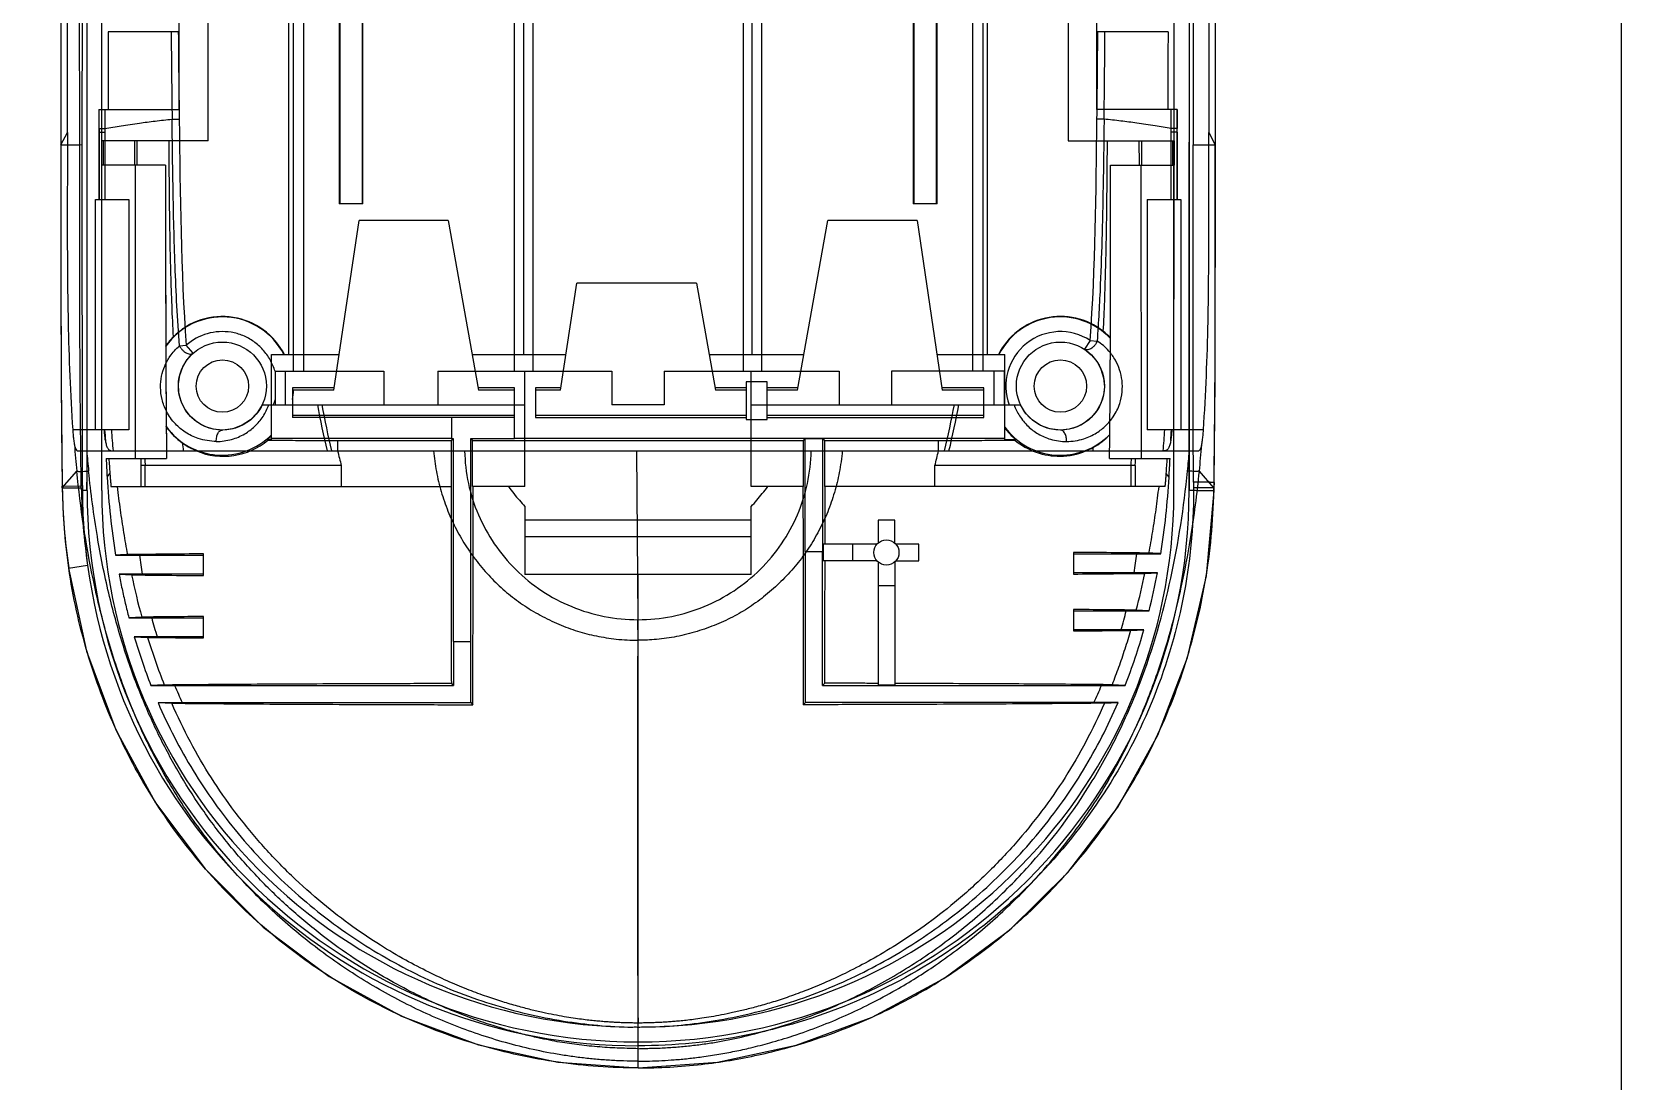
# Model space of a CAD drawing. Header units: inches. Extents: x 67 to 1213, y 469 to 1118.
# Drawn here: x 218 to 293.9, y 834.9 to 885 of the extents above; entities that cross this region are included whole.
import ezdxf

# ---------------------------------------------------------------- set-up
doc = ezdxf.new("R2010")
doc.units = ezdxf.units.IN
doc.header["$MEASUREMENT"] = 0

msp = doc.modelspace()

# ---------------------------------------------------------------- linework, layer by layer
at = {"color": 7, "linetype": 'Continuous'}
for p, q in [((220.43981, 879.61876), (220.44506, 921.24222)), ((220.66162, 921.48282), (220.66162, 863.0976)), ((221.36162, 921.48023), (221.36162, 863.10023)), ((273.27247, 921.48287), (273.27247, 863.0976)), ((230.49838, 915.39023), (230.49838, 868.79023)), ((230.99549, 915.39023), (230.99549, 868.79023)), ((241.07588, 868.79023), (241.07588, 915.39023)), ((241.9582, 868.79023), (241.9582, 915.39023)), ((251.97588, 915.39023), (251.97588, 868.79023)), ((252.8582, 915.39023), (252.8582, 868.79023)), ((262.93859, 868.79023), (262.93859, 915.39023)), ((263.43571, 868.79023), (263.43571, 915.39023)), ((241.51704, 869.59023), (241.51704, 914.59023)), ((252.41704, 869.59023), (252.41704, 914.59023)), ((274.51939, 910.90153), (274.51945, 873.74189)), ((219.72866, 880.18305), (219.72866, 904.39741)), ((272.55494, 879.79023), (272.55494, 904.67081)), ((273.4636, 904.96177), (273.46281, 879.61877)), ((274.20543, 904.39741), (274.20543, 880.18305)), ((233.83453, 876.79023), (233.83453, 892.95771)), ((260.09956, 892.95771), (260.09956, 876.79023)), ((220.31495, 879.60617), (220.31057, 892.29023)), ((233.80945, 876.79023), (233.80945, 892.93263)), ((260.12464, 892.93263), (260.12464, 876.79023)), ((221.37831, 878.63139), (221.37914, 891.84468)), ((225.06704, 881.29023), (225.06704, 891.99023)), ((226.44204, 879.79023), (226.44204, 891.83945)), ((230.30015, 869.59023), (230.30015, 891.79023)), ((232.69381, 891.817), (232.69381, 876.79023)), ((232.72464, 891.99023), (232.72464, 876.79023)), ((261.20945, 876.79023), (261.20945, 891.99023)), ((261.24027, 876.79023), (261.24027, 891.817)), ((263.63393, 891.79023), (263.63393, 869.59023)), ((267.49205, 891.83945), (267.49205, 879.79023)), ((268.86704, 881.29023), (268.86704, 891.99023)), ((225.06704, 884.99023), (221.67189, 884.99023)), ((272.26219, 884.99023), (268.86704, 884.99023)), ((221.23072, 881.29023), (225.06704, 881.29023)), ((221.23072, 881.29023), (221.23072, 880.1907)), ((221.24201, 880.37656), (221.24217, 881.29023)), ((224.72464, 880.82525), (225.06348, 880.82952)), ((272.70337, 881.29023), (268.86704, 881.29023)), ((269.20945, 880.82525), (268.87065, 880.82952)), ((272.69191, 881.29023), (272.69207, 880.37656)), ((272.70337, 880.1907), (272.70337, 881.29023)), ((219.41683, 879.60327), (219.72866, 880.18305)), ((221.23072, 880.1907), (221.24198, 880.21165)), ((221.24201, 880.37639), (221.24199, 880.21182)), ((221.51629, 880.37346), (221.51647, 880.20889)), ((272.41761, 880.20889), (272.41779, 880.37346)), ((272.6921, 880.21182), (272.69207, 880.37639)), ((272.70337, 880.1907), (272.6921, 880.21165)), ((274.20543, 880.18305), (274.51778, 879.60231)), ((220.31495, 879.60617), (220.4398, 879.61875)), ((220.44479, 863.33817), (220.4398, 879.61876)), ((226.44204, 879.79023), (221.37909, 879.79023)), ((221.44186, 879.79023), (221.44113, 878.63139)), ((222.94292, 878.63139), (222.94393, 879.79023)), ((223.04168, 879.79023), (223.04052, 878.63139)), ((267.49205, 879.79023), (272.55496, 879.79023)), ((270.89357, 878.63139), (270.89241, 879.79023)), ((270.99015, 879.79023), (270.99117, 878.63139)), ((272.49296, 878.63139), (272.49223, 879.79023)), ((272.55504, 879.79023), (272.55575, 878.6314)), ((273.27409, 879.73468), (273.27408, 879.61892)), ((273.46017, 874.8868), (273.46307, 879.6016)), ((273.46295, 879.61877), (273.46307, 879.6016)), ((273.46322, 879.60159), (274.51915, 879.6023)), ((274.51777, 879.73523), (274.51779, 879.61947)), ((224.41622, 878.63139), (221.3785, 878.63139)), ((222.96162, 878.63139), (222.96162, 864.63139)), ((269.51787, 878.63139), (272.5444, 878.6314)), ((270.972, 878.63139), (270.97243, 864.63139)), ((272.55575, 878.6314), (272.49296, 878.63139)), ((272.54052, 862.30438), (272.54001, 878.63142)), ((221.06704, 876.99023), (222.66704, 876.99023)), ((221.06704, 865.99023), (221.06704, 876.99023)), ((222.66704, 876.99023), (222.66704, 865.99023)), ((233.83453, 876.79023), (232.69381, 876.79023)), ((261.24027, 876.79023), (260.09956, 876.79023)), ((271.26704, 876.99023), (271.26704, 865.99023)), ((271.26704, 876.99023), (272.86704, 876.99023)), ((272.86704, 876.99023), (272.86704, 865.99023)), ((232.44561, 867.88813), (233.65335, 875.99023)), ((237.90812, 875.99023), (233.65335, 875.99023)), ((237.90812, 875.99023), (239.35336, 867.88813)), ((254.58072, 867.88813), (256.02597, 875.99023)), ((260.28074, 875.99023), (256.02597, 875.99023)), ((260.28074, 875.99023), (261.48848, 867.88813)), ((243.26673, 867.88813), (244.0404, 872.99023)), ((249.75731, 872.99023), (244.0404, 872.99023)), ((249.75731, 872.99023), (250.66742, 867.88813)), ((268.55078, 870.25956), (268.27641, 869.84157)), ((268.55081, 870.25956), (268.87818, 870.23696)), ((224.42327, 869.98313), (224.42318, 870.00644)), ((225.07235, 870.00816), (225.39929, 870.0316)), ((225.73102, 869.65745), (225.39935, 870.0316)), ((229.46704, 865.53735), (229.46704, 869.59023)), ((229.46704, 869.59023), (232.69933, 869.59023)), ((239.04974, 869.59023), (243.52483, 869.59023)), ((250.3638, 869.59023), (254.88434, 869.59023)), ((261.23475, 869.59023), (264.46704, 869.59023)), ((264.46704, 865.53735), (264.46704, 869.59023)), ((229.63824, 868.79023), (234.82604, 868.79023)), ((229.64068, 868.79023), (229.64068, 867.19023)), ((230.14068, 867.19023), (230.14068, 868.79023)), ((234.82604, 868.79023), (234.82604, 867.19023)), ((237.40804, 868.79023), (237.40804, 867.19023)), ((237.40804, 868.79023), (245.71704, 868.79023)), ((241.56704, 863.29023), (241.56704, 868.79023)), ((245.71704, 868.79023), (245.71704, 867.19023)), ((248.21704, 868.79023), (248.21704, 867.19023)), ((248.21704, 868.79023), (256.56704, 868.79023)), ((252.36704, 863.29023), (252.36704, 868.79023)), ((256.56704, 868.79023), (256.56704, 867.19023)), ((259.06704, 868.79023), (259.06704, 867.19023)), ((264.44068, 868.79023), (259.06704, 868.79023)), ((263.94068, 868.79023), (263.94068, 867.19023)), ((264.44068, 868.79023), (264.44068, 867.19023)), ((230.46704, 867.99495), (230.46704, 866.5855)), ((232.46153, 867.99495), (230.46704, 867.99495)), ((241.06704, 867.99495), (239.33431, 867.99495)), ((241.06704, 865.57924), (241.06704, 867.99495)), ((242.06704, 867.99495), (242.06704, 866.5855)), ((243.28292, 867.99495), (242.06704, 867.99495)), ((252.12407, 867.99495), (250.64836, 867.99495)), ((252.12407, 868.29023), (252.12407, 866.49023)), ((253.12407, 868.29023), (252.12407, 868.29023)), ((253.12407, 866.49023), (253.12407, 868.29023)), ((254.59978, 867.99495), (253.12407, 867.99495)), ((263.46704, 867.99495), (261.47255, 867.99495)), ((263.46704, 866.5855), (263.46704, 867.99495)), ((229.02342, 867.19023), (241.56704, 867.19023)), ((232.44561, 867.88813), (230.52178, 867.88813)), ((241.06704, 867.88813), (239.35336, 867.88813)), ((243.26673, 867.88813), (242.06704, 867.88813)), ((248.21704, 867.19023), (245.71704, 867.19023)), ((252.12407, 867.88813), (250.66742, 867.88813)), ((252.36704, 867.19023), (265.22468, 867.19023)), ((254.58072, 867.88813), (253.12407, 867.88813)), ((263.46704, 867.88813), (261.48848, 867.88813)), ((230.46704, 866.69232), (241.06704, 866.69232)), ((238.06704, 866.5855), (230.46704, 866.5855)), ((238.06704, 866.60121), (238.06704, 865.57924)), ((238.06704, 866.60121), (241.06704, 866.60121)), ((242.06704, 866.69232), (252.12407, 866.69232)), ((242.06704, 866.5855), (252.12407, 866.5855)), ((252.12407, 866.49023), (253.12407, 866.49023)), ((253.12407, 866.69232), (263.46704, 866.69232)), ((253.12407, 866.5855), (263.46704, 866.5855)), ((222.66704, 865.99023), (219.98033, 865.99023)), ((224.44668, 866.14253), (224.44655, 866.15612)), ((269.48398, 865.7786), (269.48388, 865.76832)), ((273.95376, 865.99023), (271.26704, 865.99023)), ((220.23802, 864.99023), (273.69606, 864.99023)), ((229.30053, 865.50411), (229.25395, 865.53735)), ((229.46704, 865.53735), (229.25395, 865.53735)), ((229.46704, 865.59495), (238.06704, 865.59495)), ((232.62511, 865.48604), (232.62511, 864.99023)), ((232.62511, 865.48604), (238.06704, 865.48604)), ((238.06704, 865.48604), (238.14471, 865.57924)), ((238.06704, 865.57924), (238.14471, 865.57924)), ((238.06704, 863.29023), (238.06704, 865.48604)), ((238.14471, 865.57924), (238.14471, 855.89023)), ((238.98937, 855.89023), (238.98937, 865.57924)), ((238.98937, 865.57924), (239.06704, 865.48604)), ((238.98937, 865.57924), (241.06704, 865.57924)), ((239.06704, 863.29023), (239.06704, 865.48604)), ((239.06704, 865.48604), (241.56704, 865.48604)), ((241.06704, 865.59495), (264.46704, 865.59495)), ((252.36704, 865.48071), (241.56704, 865.48071)), ((246.88929, 864.99023), (246.96263, 856.93589)), ((252.36704, 865.48604), (254.86704, 865.48604)), ((254.86704, 865.48604), (254.94471, 865.57924)), ((254.86704, 863.29023), (254.86704, 865.48604)), ((254.94471, 860.19023), (254.94471, 865.57924)), ((254.94471, 865.57924), (255.78937, 865.57924)), ((255.78937, 860.19023), (255.78937, 865.57924)), ((255.78937, 865.57924), (255.86704, 865.48604)), ((255.86704, 865.48604), (255.86704, 863.29023)), ((255.86704, 865.48604), (261.30898, 865.48604)), ((261.30898, 864.99023), (261.30898, 865.48604)), ((264.46704, 865.53735), (264.99414, 865.53735)), ((264.99414, 865.53735), (264.95043, 865.50616)), ((221.57666, 864.63139), (224.46264, 864.63139)), ((223.44614, 864.28958), (223.24416, 864.29047)), ((223.24416, 863.29023), (223.24416, 864.29022)), ((223.44614, 863.29023), (223.44614, 864.2901)), ((232.8005, 864.2901), (223.44614, 864.2901)), ((232.8005, 864.2901), (232.8005, 863.29023)), ((261.13358, 863.29023), (261.13358, 864.29003)), ((270.68993, 864.28959), (261.13358, 864.29003)), ((269.47144, 864.63139), (272.35743, 864.63139)), ((270.48795, 864.29003), (270.48795, 863.29023)), ((270.68993, 864.29022), (270.68993, 863.29023)), ((219.48161, 863.22234), (220.17611, 864.02313)), ((220.66139, 863.33868), (220.66126, 863.50258)), ((221.62363, 863.73556), (221.75585, 863.91984)), ((272.3104, 863.73556), (272.17776, 863.91988)), ((273.2727, 863.33869), (273.27283, 863.50258)), ((273.4753, 863.50212), (273.47578, 863.3382)), ((274.45259, 863.2222), (273.75798, 864.02313)), ((274.45662, 863.49063), (274.45259, 863.22213)), ((274.45671, 863.08051), (274.46264, 863.4904)), ((219.47402, 863.31391), (220.39123, 863.32587)), ((219.47527, 863.2222), (219.47402, 863.31392)), ((219.47527, 863.22219), (220.39265, 863.23415)), ((219.48169, 863.22236), (219.4803, 863.31407)), ((220.39123, 863.32585), (220.44486, 863.33818)), ((220.39269, 863.23415), (220.39123, 863.32587)), ((220.66162, 863.0976), (220.66138, 863.33868)), ((221.80685, 863.29022), (238.06704, 863.29023)), ((241.56704, 863.29023), (239.06704, 863.29023)), ((254.86704, 863.29023), (252.36704, 863.29023)), ((272.12731, 863.29022), (255.86704, 863.29023)), ((255.89189, 860.54441), (255.89493, 863.29023)), ((273.27271, 863.33869), (273.27247, 863.09759)), ((273.47578, 863.3382), (273.47598, 863.23387)), ((273.47598, 863.23387), (273.47639, 863.09692)), ((241.56704, 862.33746), (241.56704, 859.09023)), ((252.36704, 859.09023), (252.36704, 862.33745)), ((252.36704, 861.69023), (241.56704, 861.69023)), ((258.42059, 861.69361), (258.42059, 860.59163)), ((259.22059, 861.69361), (258.42059, 861.69361)), ((259.22059, 860.59163), (259.22059, 861.69361)), ((252.36704, 860.89023), (241.56704, 860.89023)), ((255.80421, 860.54441), (255.80421, 859.74441)), ((258.37338, 860.54441), (255.80421, 860.54441)), ((257.22059, 859.74441), (257.22059, 860.54441)), ((260.36979, 860.54441), (259.26781, 860.54441)), ((260.36979, 859.74441), (260.36979, 860.54441)), ((222.03024, 860.01327), (223.16624, 860.01327)), ((226.21745, 859.99756), (223.16831, 859.99756)), ((226.21745, 859.0424), (226.21745, 860.07689)), ((254.94471, 860.19023), (255.78937, 860.19023)), ((254.9578, 852.98099), (254.9578, 860.19023)), ((255.77628, 853.79947), (255.77628, 860.19023)), ((258.37338, 859.74441), (255.80421, 859.74441)), ((258.42059, 859.6972), (258.42059, 853.82739)), ((259.22059, 859.6972), (259.22059, 853.82739)), ((259.26781, 859.74441), (260.36979, 859.74441)), ((267.74573, 860.14956), (267.74573, 859.1152)), ((270.77534, 860.0703), (267.74573, 860.0703)), ((270.77735, 860.08602), (271.91544, 860.08602)), ((219.7779, 859.40215), (220.69266, 859.53403)), ((223.3034, 859.10403), (222.19245, 859.10403)), ((222.19246, 859.10403), (222.78979, 859.07504)), ((223.30074, 859.11974), (226.21745, 859.11974)), ((252.36704, 859.09023), (241.56704, 859.09023)), ((267.74573, 859.19248), (270.64567, 859.19248)), ((271.75553, 859.17677), (270.64306, 859.17677)), ((271.15977, 859.14777), (271.75557, 859.17677)), ((259.22059, 858.54441), (258.42059, 858.54441)), ((267.74573, 857.42156), (267.74573, 856.39935)), ((270.26416, 857.34805), (267.74573, 857.34805)), ((270.2681, 857.36376), (271.3558, 857.36376)), ((271.35582, 857.36376), (270.74466, 857.39265)), ((222.66424, 857.02975), (223.75122, 857.02975)), ((223.27889, 857.05862), (222.6643, 857.02974)), ((226.21745, 857.01403), (223.75537, 857.01403)), ((226.21745, 856.06604), (226.21745, 857.08694)), ((246.96707, 855.95568), (246.96263, 856.93589)), ((222.91897, 856.1205), (223.55847, 856.09166)), ((224.0088, 856.1205), (222.91897, 856.1205)), ((224.00401, 856.13621), (226.21745, 856.13621)), ((238.14471, 855.89023), (238.98937, 855.89023)), ((238.1578, 855.89023), (238.1578, 853.79947)), ((238.97628, 852.98099), (238.97628, 855.89023)), ((246.96705, 836.4624), (246.96709, 855.95567)), ((267.74573, 856.47023), (270.02906, 856.47023)), ((271.1123, 856.45452), (270.02456, 856.45452)), ((270.4757, 856.42567), (271.1123, 856.45452)), ((224.34622, 853.83088), (223.71599, 853.80209)), ((223.71599, 853.80209), (238.1578, 853.79947)), ((238.1578, 853.79947), (238.05338, 853.90389)), ((255.77628, 853.79947), (255.8807, 853.90389)), ((255.77628, 853.79947), (270.21816, 853.80209)), ((258.42059, 853.82739), (259.22059, 853.82739)), ((270.21815, 853.80209), (269.58785, 853.83088)), ((224.05538, 852.97837), (238.97628, 852.98099)), ((224.05539, 852.97837), (224.71142, 852.94958)), ((238.97628, 852.98099), (239.0805, 852.87677)), ((254.9578, 852.98099), (254.85359, 852.87677)), ((269.8787, 852.97837), (254.9578, 852.98099)), ((269.22266, 852.94958), (269.8787, 852.97837)), ((246.96735, 837.50233), (246.9662, 837.68601)), ((246.96704, 835.54096), (246.96704, 836.78777))]:
    msp.add_line(p, q, dxfattribs=at)
msp.add_lwpolyline([(155.9932, 1015.51046), (293.89316, 1015.51046), (293.89316, 808.91913), (155.9932, 808.91913)], close=True)
for points in [[(219.41517, 910.90214), (219.41517, 873.6786), (219.42939, 868.24874), (219.47402, 863.31391)], [(274.46264, 863.4904), (274.50579, 868.37122), (274.51945, 873.74189)], [(227.12405, 865.98599), (226.68764, 866.03184), (226.2826, 866.16191), (225.91777, 866.36698), (225.60189, 866.63922), (225.34464, 866.97079), (225.15744, 867.34947), (225.04957, 867.75957), (225.02654, 868.18827), (225.09062, 868.61055), (225.23439, 869.00208), (225.44881, 869.35232), (225.73108, 869.6575)], [(268.27634, 869.84161), (268.59459, 869.58516), (268.85917, 869.26893), (269.06062, 868.89821), (269.1858, 868.48497), (269.22384, 868.05708), (269.17727, 867.64524), (269.05269, 867.25514), (268.85454, 866.89629), (268.5938, 866.58604), (268.2814, 866.33368), (267.92668, 866.14539), (267.53793, 866.02719), (267.12402, 865.98599)], [(229.02342, 867.19023), (228.78564, 866.80181), (228.46591, 866.47062), (228.07462, 866.21344), (227.62342, 866.04623), (227.12405, 865.98599)], [(267.12404, 865.98599), (266.62705, 866.04564), (266.17672, 866.2118), (265.78499, 866.4683), (265.46393, 866.79992), (265.22468, 867.19023)], [(219.47527, 863.2222), (219.52076, 861.94317), (219.62171, 860.66904), (219.77783, 859.40214)], [(246.96704, 835.54094), (250.76457, 835.81197), (254.51852, 836.62444), (258.14585, 837.96658), (261.56647, 839.81432), (264.70361, 842.13249), (267.48743, 844.87365), (269.86067, 847.98685), (271.77656, 851.42262), (273.19865, 855.12404), (274.09968, 859.02999), (274.45671, 863.08052)], [(219.77783, 859.40214), (220.64212, 855.43574), (222.03705, 851.68366), (223.9338, 848.20207), (226.2958, 845.04626), (229.07741, 842.26424), (232.22808, 839.90348), (235.67717, 838.01712), (239.34215, 836.64597), (243.1351, 835.81692), (246.96704, 835.54094)]]:
    msp.add_lwpolyline(points, dxfattribs=at)
for centre in [(227.12405, 868.08599), (267.12405, 868.08599)]:
    msp.add_circle(centre, 2.1, dxfattribs=at)
at = {"color": 1, "linetype": 'Continuous'}
for centre, radius in [((227.12405, 868.08599), 1.25), ((267.12405, 868.08599), 1.25), ((258.82059, 860.14441), 0.6)]:
    msp.add_circle(centre, radius, dxfattribs=at)
at = {"color": 7, "linetype": 'Continuous'}
for centre, radius, start, end in [((1502.22599, 885.31133), 1280.55321, 180.01436711, 180.17991647), ((932.41251, 890.07434), 707.7483, 180.41158784, 180.74878155), ((921.75656, 890.06891), 696.75319, 180.41763739, 180.75979973), ((-470.33813, 890.09729), 739.26683, 359.28169658, 359.60418181), ((-470.37415, 890.09766), 739.64255, 359.28170067, 359.60435413), ((1855.85828, 881.53168), 1583.16669, 180.04776672, 180.16435833), ((2445.38821, 875.96411), 2220.97321, 179.93119048, 180.1536938), ((-2044.6221, 875.98331), 2314.14112, 359.86137419, 0.06556391), ((227.12405, 868.08599), 3.30051, 27.1138745, 144.9142107), ((227.12405, 868.08599), 3.32145, 26.9290173, 135.0139), ((267.12405, 868.08599), 3.32145, 51.9028419, 153.0709827), ((267.12405, 868.08599), 3.30051, 43.652134, 152.8861255), ((227.17685, 868.10018), 3.3491, 135.8258463, 145.3065092), ((227.12405, 868.08599), 2.6, 80.6661637, 131.5554452), ((267.12405, 868.08599), 2.6, 56.7191831, 200.1526806), ((267.0732, 868.1054), 3.33795, 43.0567873, 51.0102698), ((-408.3972, 872.22937), 677.91187, 359.45478498, 359.84236374), ((260.64917, 870.40007), 8.86301, 359.7684375, 359.8979991), ((903.9842, 872.20432), 679.56456, 180.18727477, 180.50994515), ((215.79026, 844.15032), 27.93746, 58.1765461, 58.308574), ((227.12405, 868.08599), 2.6, 339.8473194, 345.4499088), ((227.12405, 868.08599), 3.40349, 349.1812194, 356.6673603), ((273.34361, 874.87024), 42.38436, 190.4390866, 193.4806771), ((273.20994, 874.84202), 42.04234, 190.4863887, 193.5521429), ((220.72755, 874.84141), 42.03889, 346.4475812, 349.5135859), ((220.59586, 874.86922), 42.37888, 346.5189699, 349.5609456), ((313.88818, 872.61203), 92.61977, 184.0998291, 184.4142823), ((300.72443, 871.77565), 79.11114, 184.1938019, 184.9203484), ((227.12405, 868.08599), 3.30051, 215.7830092, 315.2259738), ((717.10777, 870.59246), 492.68119, 180.517507, 180.6932528), ((227.17467, 868.07997), 3.34599, 215.3826426, 234.0772396), ((227.12405, 868.08599), 3.32145, 309.8856965, 314.8629447), ((267.12405, 868.08599), 3.30051, 216.3869367, 315.6450147), ((267.12405, 868.08599), 3.32145, 216.8744507, 230.1143035), ((267.07352, 868.07611), 3.33702, 299.0909379, 316.245332), ((-219.84325, 870.54365), 489.35043, 359.3077434, 359.4408689), ((193.00363, 871.79184), 79.31782, 355.0807634, 355.8054161), ((202.46934, 870.9435), 70.1344, 355.5348164, 355.9500929), ((288.85258, 870.85215), 69.01516, 184.6311736, 185.6786786), ((296.63967, 871.69962), 76.28596, 185.0457148, 185.7742029), ((282.50857, 872.48514), 57.73701, 187.0783984, 187.4586868), ((227.12405, 868.08599), 3.32145, 234.8453743, 248.7566754), ((227.16974, 868.07262), 3.33709, 247.4695969, 309.6647121), ((268.91809, 873.70908), 37.32558, 193.5084809, 194.616574), ((224.96069, 873.72265), 37.38252, 345.3846664, 346.4911088), ((267.07668, 868.07584), 3.33595, 230.3638645, 270.8140771), ((267.07647, 868.07116), 3.33126, 270.818964, 292.3536516), ((267.12405, 868.08599), 3.32145, 291.243327, 298.2464751), ((197.29423, 871.69964), 76.28614, 354.2258218, 354.9542847), ((204.13706, 870.93734), 69.96342, 354.3284238, 355.3617364), ((343.69265, 870.59522), 122.26154, 182.7959549, 183.2163484), ((323.53821, 871.24272), 102.0451, 183.714698, 184.1151317), ((281.83598, 869.82829), 58.65188, 185.0834053, 185.4181229), ((204.14501, 870.56433), 66.63901, 354.5975168, 354.8921303), ((159.7658, 871.97246), 112.70016, 355.9026446, 356.2652208), ((155.59729, 870.32141), 116.8987, 356.7703575, 357.2100369), ((257.09238, 865.72603), 35.52449, 183.2120077, 189.2540197), ((237.09578, 865.69954), 35.26927, 350.8417626, 356.8078377), ((248.97845, 863.68862), 29.50045, 180.9056084, 188.3507048), ((248.95405, 863.68898), 28.56502, 180.9123349, 188.3636317), ((246.89265, 863.13543), 26.44689, 180.0834664, 187.8267135), ((248.62174, 863.34592), 28.17578, 180.015227, 180.5056165), ((246.9876, 863.10822), 26.32263, 180.0231172, 269.9552653), ((246.98702, 863.11008), 25.62206, 180.0220221, 269.9560128), ((246.94649, 863.10822), 26.32263, 270.0447343, 359.9768857), ((248.99305, 863.61954), 25.46265, 358.7877666, 359.1057276), ((246.93767, 863.10035), 25.61221, 270.0664002, 358.2487525), ((230.15231, 256.43446), 603.65514, 90.37347904, 90.71728784), ((247.14101, 863.16487), 24.18103, 187.4888685, 189.6673039), ((263.07549, 181.09889), 679.06674, 89.30162325, 89.60594873), ((246.79822, 863.163), 24.17575, 350.5094273, 352.6878315), ((246.94271, 863.08874), 26.48919, 187.7119288, 270.0526243), ((256.49911, 866.18194), 34.45114, 191.9052691, 195.3566271), ((231.00361, 1543.13407), 684.10843, 269.31205543, 269.59914422), ((263.65134, 1468.40706), 609.30552, 270.38501726, 270.7060697), ((233.47843, 867.13316), 38.51819, 345.3519503, 348.0349662), ((240.65179, 865.08383), 31.65968, 345.8864007, 349.2467527), ((262.83241, 191.17135), 666.26834, 89.31957026, 89.57747509), ((246.79822, 863.163), 24.17575, 343.8896382, 346.120593), ((230.59445, 249.60516), 607.49749, 90.41281721, 90.68997948), ((247.14101, 863.16487), 24.18103, 194.6975715, 196.9362376), ((250.26864, 864.22643), 28.52561, 196.5088266, 201.434535), ((252.6801, 864.96982), 30.4449, 196.9545755, 201.4613278), ((231.31757, 1524.02359), 667.97703, 269.33444746, 269.56253299), ((263.20048, 1470.31122), 613.92865, 270.4241959, 270.67898622), ((243.32902, 864.34339), 28.88157, 338.5934165, 344.148464), ((247.14101, 863.16487), 24.18103, 202.7868252, 204.9073293), ((246.79822, 863.163), 24.17575, 335.0849131, 337.2194587)]:
    msp.add_arc(centre, radius, start, end, dxfattribs=at)
for points, knots in [([(272.26219, 884.99023), (272.2616, 884.57643), (272.25717, 883.75153), (272.26015, 882.51819), (272.25619, 881.69866), (272.25523, 881.29023)], [0, 0, 0, 0, 0.33551059, 0.66883901, 1, 1, 1, 1]), ([(221.51466, 881.29023), (221.51473, 881.18796), (221.51495, 880.98382), (221.516, 880.67818), (221.51622, 880.4748), (221.51629, 880.37331)], [0, 0, 0, 0, 0.33459321, 0.66792678, 1, 1, 1, 1]), ([(221.51629, 880.37331), (221.77371, 880.42319), (222.32138, 880.51909), (223.12259, 880.63549), (223.93429, 880.73805), (224.45538, 880.79647), (224.72464, 880.82525)], [0, 0, 0, 0, 0.24266998, 0.51464122, 0.7493353, 1, 1, 1, 1]), ([(225.07235, 870.00816), (224.98069, 871.27741), (224.85204, 873.77577), (224.76797, 877.383), (224.73827, 879.71831), (224.72464, 880.82525)], [0, 0, 0, 0, 0.35269837, 0.69317931, 1, 1, 1, 1]), ([(269.20945, 880.82525), (269.19642, 879.85816), (269.17465, 878.0414), (269.12234, 875.41243), (269.03589, 872.84932), (268.94076, 871.13698), (268.87818, 870.23696)], [0, 0, 0, 0, 0.27386118, 0.51446085, 0.74453898, 1, 1, 1, 1]), ([(272.4176, 880.37335), (272.16021, 880.42322), (271.6126, 880.51911), (270.81146, 880.63549), (269.99979, 880.73805), (269.4787, 880.79647), (269.20945, 880.82525)], [0, 0, 0, 0, 0.24265831, 0.5146116, 0.74932, 1, 1, 1, 1]), ([(272.41779, 880.37331), (272.41786, 880.4748), (272.41808, 880.67818), (272.41914, 880.98382), (272.41936, 881.18796), (272.41943, 881.29023)], [0, 0, 0, 0, 0.33207465, 0.66540841, 1, 1, 1, 1]), ([(219.72866, 880.18305), (219.72866, 878.75804), (219.71485, 875.7455), (219.73897, 871.01293), (219.86465, 867.7063), (219.98033, 865.99023)], [0, 0, 0, 0, 0.30111044, 0.63656429, 1, 1, 1, 1]), ([(221.22954, 880.1907), (221.22954, 879.84149), (221.22812, 879.13667), (221.22844, 878.06985), (221.22904, 877.35223), (221.22853, 876.99023)], [0, 0, 0, 0, 0.32733643, 0.66066935, 1, 1, 1, 1]), ([(221.24198, 880.21182), (221.24192, 879.85619), (221.24099, 879.14263), (221.23839, 878.06877), (221.23674, 877.35053), (221.23615, 876.99023)], [0, 0, 0, 0, 0.33116542, 0.66448151, 1, 1, 1, 1]), ([(221.24199, 880.21182), (221.25605, 880.21097), (221.30093, 880.21079), (221.3924, 880.20947), (221.46982, 880.20915), (221.51647, 880.20889)], [0, 0, 0, 0, 0.15396981, 0.49020162, 1, 1, 1, 1]), ([(221.24201, 880.37639), (221.25606, 880.37554), (221.3009, 880.37536), (221.3923, 880.37404), (221.46967, 880.37372), (221.51629, 880.37346)], [0, 0, 0, 0, 0.15393389, 0.49004549, 1, 1, 1, 1]), ([(221.51637, 880.20902), (221.51705, 879.85809), (221.51764, 879.14951), (221.51779, 878.07658), (221.51817, 877.35458), (221.51871, 876.99023)], [0, 0, 0, 0, 0.32707293, 0.66041411, 1, 1, 1, 1]), ([(272.41526, 876.99023), (272.41581, 877.35458), (272.41621, 878.07658), (272.41643, 879.14951), (272.41703, 879.85809), (272.41771, 880.20902)], [0, 0, 0, 0, 0.33958411, 0.67292503, 1, 1, 1, 1]), ([(272.6921, 880.21182), (272.67804, 880.21097), (272.63316, 880.21079), (272.54168, 880.20947), (272.46426, 880.20915), (272.41761, 880.20889)], [0, 0, 0, 0, 0.15397218, 0.49019388, 1, 1, 1, 1]), ([(272.69207, 880.37639), (272.67802, 880.37554), (272.63319, 880.37536), (272.54179, 880.37404), (272.46442, 880.37372), (272.41779, 880.37346)], [0, 0, 0, 0, 0.1539365, 0.49005576, 1, 1, 1, 1]), ([(272.70555, 876.99023), (272.70505, 877.35223), (272.70564, 878.06985), (272.70596, 879.13667), (272.70455, 879.84149), (272.70455, 880.1907)], [0, 0, 0, 0, 0.33933065, 0.67266357, 1, 1, 1, 1]), ([(273.95376, 865.99023), (274.06988, 867.7128), (274.19543, 871.0262), (274.21914, 875.75876), (274.20543, 878.76479), (274.20543, 880.18305)], [0, 0, 0, 0, 0.3648116, 0.70031559, 1, 1, 1, 1]), ([(219.41698, 879.60326), (219.40691, 879.6035), (219.51522, 879.60404), (219.56689, 879.6043), (219.79454, 879.60502), (220.02907, 879.60559), (220.21688, 879.60598), (220.31493, 879.60617)], [0, 0, 0, 0, 0.03363478, 0.16642113, 0.38596374, 0.67241256, 1, 1, 1, 1]), ([(219.41683, 879.60327), (219.41682, 878.24504), (219.41534, 875.59665), (219.41716, 871.62272), (219.43165, 867.55113), (219.45862, 864.76976), (219.4803, 863.31401)], [0, 0, 0, 0, 0.25014228, 0.4877466, 0.73186829, 1, 1, 1, 1]), ([(220.39075, 863.32586), (220.37029, 864.68198), (220.31124, 870.10859), (220.31728, 875.53557), (220.31447, 879.60617)], [0, 0, 0, 0, 0.24991823, 1, 1, 1, 1]), ([(220.66001, 879.50219), (220.66012, 877.66473), (220.66167, 874.04759), (220.66217, 868.71498), (220.66004, 865.21906), (220.66126, 863.50258)], [0, 0, 0, 0, 0.34451757, 0.67822726, 1, 1, 1, 1]), ([(224.56356, 879.79023), (224.57177, 878.70605), (224.58653, 876.58308), (224.64183, 873.4637), (224.72076, 871.4294), (224.77478, 870.43411)], [0, 0, 0, 0, 0.34753014, 0.68050327, 1, 1, 1, 1]), ([(269.17337, 870.69986), (269.22311, 871.6647), (269.29617, 873.63866), (269.34815, 876.66937), (269.36253, 878.73427), (269.37052, 879.79023)], [0, 0, 0, 0, 0.31873933, 0.65161271, 1, 1, 1, 1]), ([(272.54023, 871.50802), (272.54131, 871.61719), (272.54859, 872.39948), (272.55656, 873.85438), (272.55876, 875.87269), (272.55648, 877.89093), (272.55494, 879.23657), (272.55494, 879.90965)], [0, 0, 0, 0, 0.0389829, 0.27934395, 0.51950858, 0.75966096, 1, 1, 1, 1]), ([(273.27283, 863.50258), (273.27405, 865.21902), (273.27191, 868.7149), (273.27241, 874.04751), (273.274, 877.74218), (273.27409, 879.65718), (273.27409, 879.73468)], [0, 0, 0, 0, 0.31715704, 0.64608756, 0.9856784, 1, 1, 1, 1]), ([(274.45662, 863.49063), (274.496, 866.17667), (274.52361, 871.54741), (274.51768, 876.918), (274.51778, 879.60231)], [0, 0, 0, 0, 0.50018883, 1, 1, 1, 1]), ([(224.41622, 878.63139), (224.4161, 878.01634), (224.41556, 876.4399), (224.41521, 873.80285), (224.41942, 870.6364), (224.43323, 867.54407), (224.45189, 865.51664), (224.46264, 864.63139)], [0, 0, 0, 0, 0.1311086, 0.33625768, 0.56339517, 0.80903822, 1, 1, 1, 1]), ([(269.47144, 864.63139), (269.4822, 865.51664), (269.50086, 867.54407), (269.51467, 870.6364), (269.51888, 873.80285), (269.51853, 876.4399), (269.51798, 878.01634), (269.51787, 878.63139)], [0, 0, 0, 0, 0.19096187, 0.43660489, 0.66374236, 0.86889141, 1, 1, 1, 1]), ([(273.47533, 863.50212), (273.46964, 864.7548), (273.4611, 867.27245), (273.46616, 871.06735), (273.46229, 873.60956), (273.46017, 874.8868)], [0, 0, 0, 0, 0.33009906, 0.66343194, 1, 1, 1, 1]), ([(229.63817, 868.78996), (229.58074, 868.97853), (229.42382, 869.3464), (229.07858, 869.83288), (228.63431, 870.23056), (228.11583, 870.51308), (227.73694, 870.62001), (227.54573, 870.65153)], [0, 0, 0, 0, 0.20075381, 0.40369388, 0.60290057, 0.80264263, 1, 1, 1, 1]), ([(267.41925, 865.44141), (267.69556, 865.4408), (268.20268, 865.5197), (268.83377, 865.81493), (269.30823, 866.18393), (269.69122, 866.65397), (269.96801, 867.20021), (270.08756, 867.79702), (270.08673, 868.34449), (269.96848, 868.85741), (269.76026, 869.33741), (269.41284, 869.82301), (269.08589, 870.10495), (268.87818, 870.23696)], [0, 0, 0, 0, 0.12323359, 0.22436312, 0.30791084, 0.38908334, 0.49310676, 0.57742394, 0.65831947, 0.73544473, 0.81055046, 0.89023548, 1, 1, 1, 1]), ([(268.87817, 870.23696), (268.86366, 870.20047), (268.82751, 870.1273), (268.75753, 870.02514), (268.67184, 869.93587), (268.57955, 869.86619), (268.48715, 869.82337), (268.40306, 869.80649), (268.33189, 869.81332), (268.29259, 869.83095), (268.2764, 869.84157)], [0, 0, 0, 0, 0.14731252, 0.30485254, 0.46267215, 0.60945235, 0.73607063, 0.84150009, 0.9273916, 1, 1, 1, 1]), ([(226.83579, 865.44133), (226.54631, 865.45804), (226.0191, 865.51837), (225.36333, 865.85207), (224.83172, 866.28691), (224.45371, 866.8302), (224.22588, 867.43631), (224.15387, 868.01117), (224.20555, 868.55238), (224.35845, 869.05403), (224.62963, 869.5593), (224.90898, 869.85362), (225.07235, 870.00816)], [0, 0, 0, 0, 0.13713968, 0.24655658, 0.34314529, 0.45969578, 0.55476844, 0.64697912, 0.73117251, 0.81004543, 0.89363855, 1, 1, 1, 1]), ([(225.07235, 870.00817), (225.09057, 869.97346), (225.13467, 869.90363), (225.21655, 869.80671), (225.31444, 869.72228), (225.41783, 869.65721), (225.51865, 869.61982), (225.60743, 869.60876), (225.67942, 869.62212), (225.71663, 869.64469), (225.73103, 869.65745)], [0, 0, 0, 0, 0.14220989, 0.29845935, 0.4586906, 0.60944161, 0.73929692, 0.84581683, 0.93020371, 1, 1, 1, 1]), ([(226.83579, 865.44133), (227.08201, 865.44118), (227.55649, 865.50725), (228.17889, 865.77078), (228.68849, 866.1517), (229.08385, 866.62331), (229.26911, 866.99727), (229.33748, 867.19023)], [0, 0, 0, 0, 0.22760709, 0.43626955, 0.61844147, 0.81075976, 1, 1, 1, 1]), ([(264.91618, 867.19023), (264.98147, 867.00647), (265.16257, 866.63452), (265.55745, 866.15762), (266.06659, 865.77737), (266.68932, 865.50839), (267.16187, 865.44031), (267.41925, 865.44141)], [0, 0, 0, 0, 0.18019453, 0.37853224, 0.56642157, 0.76217038, 1, 1, 1, 1]), ([(219.98033, 865.99023), (219.98617, 865.90353), (219.99984, 865.73551), (220.02675, 865.49848), (220.04983, 865.34855), (220.06273, 865.27978)], [0, 0, 0, 0, 0.36433155, 0.70661801, 1, 1, 1, 1]), ([(221.54317, 865.48331), (221.53569, 865.53659), (221.52196, 865.64678), (221.50481, 865.8158), (221.49564, 865.93152), (221.49154, 865.99023)], [0, 0, 0, 0, 0.31674049, 0.6535596, 1, 1, 1, 1]), ([(226.83579, 865.44133), (226.83198, 865.51467), (226.83976, 865.62468), (226.87924, 865.75961), (226.91923, 865.84499), (226.96772, 865.91088), (227.02002, 865.95596), (227.07273, 865.98083), (227.10786, 865.98599), (227.12405, 865.98599)], [0, 0, 0, 0, 0.32675285, 0.48308175, 0.62391389, 0.74405258, 0.84447625, 0.92799843, 1, 1, 1, 1]), ([(267.41925, 865.44141), (267.42271, 865.5067), (267.41672, 865.60689), (267.38372, 865.73417), (267.34681, 865.82203), (267.29864, 865.89443), (267.24345, 865.94779), (267.18414, 865.97905), (267.14314, 865.98599), (267.12405, 865.98599)], [0, 0, 0, 0, 0.28894002, 0.43798321, 0.57986584, 0.70802471, 0.81986269, 0.91560463, 1, 1, 1, 1]), ([(272.44253, 865.99023), (272.43843, 865.93152), (272.42927, 865.8158), (272.41211, 865.64677), (272.39839, 865.53657), (272.3909, 865.48327)], [0, 0, 0, 0, 0.34642325, 0.68322013, 1, 1, 1, 1]), ([(273.87136, 865.27978), (273.88426, 865.34855), (273.90733, 865.49848), (273.93425, 865.73551), (273.94792, 865.90353), (273.95376, 865.99023)], [0, 0, 0, 0, 0.29338069, 0.63566868, 1, 1, 1, 1]), ([(220.06273, 865.27978), (220.07271, 865.22656), (220.09434, 865.13731), (220.14486, 865.02431), (220.21026, 864.99023), (220.23802, 864.99023)], [0, 0, 0, 0, 0.45101065, 0.76877322, 1, 1, 1, 1]), ([(221.54317, 865.48331), (221.55308, 865.41267), (221.57535, 865.28713), (221.63508, 865.12249), (221.74447, 865.00838), (221.84361, 864.99023), (221.89292, 864.99023)], [0, 0, 0, 0, 0.32090731, 0.57300901, 0.77817094, 1, 1, 1, 1]), ([(229.30053, 865.50411), (229.64572, 865.50192), (230.35992, 865.49762), (231.46811, 865.49159), (232.23111, 865.48786), (232.62511, 865.48604)], [0, 0, 0, 0, 0.31149269, 0.6444705, 1, 1, 1, 1]), ([(237.20452, 864.99023), (237.23402, 864.6634), (237.3248, 864.0097), (237.55552, 863.04808), (237.87726, 862.11775), (238.28289, 861.23158), (238.77373, 860.39366), (239.34402, 859.60427), (239.98398, 858.88014), (240.68527, 858.22507), (241.45421, 857.64469), (242.29073, 857.1382), (243.16657, 856.70762), (244.0641, 856.37744), (244.98302, 856.14517), (245.95024, 855.99178), (246.61906, 855.9558), (246.96707, 855.95568)], [0, 0, 0, 0, 0.06741777, 0.13533887, 0.20285272, 0.26933753, 0.3352366, 0.40203846, 0.46909437, 0.53346142, 0.59887436, 0.66663905, 0.73407764, 0.79908035, 0.86272377, 0.92850274, 1, 1, 1, 1]), ([(238.68869, 864.99025), (238.69891, 864.47101), (238.82078, 863.42798), (239.29847, 861.9223), (240.06516, 860.52619), (241.09148, 859.29204), (242.34615, 858.27373), (243.77999, 857.5102), (245.33977, 857.0428), (246.42257, 856.93606), (246.96263, 856.93617)], [0, 0, 0, 0, 0.1220221, 0.24496613, 0.36894109, 0.49389797, 0.61975794, 0.74624082, 0.8731117, 1, 1, 1, 1]), ([(246.96263, 856.93615), (247.5025, 856.93643), (248.58479, 857.0439), (250.14361, 857.51226), (251.57633, 858.27635), (252.82993, 859.29479), (253.85526, 860.52871), (254.62124, 861.92418), (255.09886, 863.42894), (255.22117, 864.4713), (255.23174, 864.99025)], [0, 0, 0, 0, 0.12690492, 0.25377957, 0.38027081, 0.50613617, 0.6310872, 0.75505251, 0.8779872, 1, 1, 1, 1]), ([(256.71531, 864.99023), (256.68276, 864.64804), (256.58956, 863.97993), (256.35401, 863.0081), (256.0308, 862.07851), (255.61757, 861.19115), (255.12131, 860.35185), (254.54669, 859.56204), (253.88751, 858.83415), (253.16344, 858.17499), (252.39792, 857.59204), (251.58277, 857.10217), (250.70998, 856.69377), (249.78241, 856.35897), (248.8218, 856.11672), (247.8789, 855.98151), (247.26174, 855.95168), (246.96709, 855.95568)], [0, 0, 0, 0, 0.07067835, 0.13845929, 0.20530252, 0.27271842, 0.33938817, 0.40549538, 0.47321271, 0.54093507, 0.60658105, 0.67074232, 0.73608947, 0.80442473, 0.87322218, 0.93940895, 1, 1, 1, 1]), ([(261.30898, 865.48604), (261.7437, 865.48805), (262.58252, 865.49217), (263.79634, 865.49888), (264.57544, 865.5037), (264.95043, 865.50616)], [0, 0, 0, 0, 0.35813988, 0.6910606, 1, 1, 1, 1]), ([(268.674, 864.99023), (268.67649, 865.00927), (268.69008, 865.0459), (268.68003, 865.10427), (268.69353, 865.14097), (268.69598, 865.16005)], [0, 0, 0, 0, 0.33503228, 0.66426879, 1, 1, 1, 1]), ([(272.3909, 865.48327), (272.38108, 865.41326), (272.35889, 865.28834), (272.29981, 865.12402), (272.19073, 865.00871), (272.09089, 864.99023), (272.04117, 864.99023)], [0, 0, 0, 0, 0.31809123, 0.57030464, 0.7763164, 1, 1, 1, 1]), ([(273.69606, 864.99023), (273.72383, 864.99023), (273.78924, 865.02433), (273.83975, 865.13733), (273.86138, 865.22656), (273.87136, 865.27978)], [0, 0, 0, 0, 0.23126935, 0.54905633, 1, 1, 1, 1]), ([(223.22021, 864.63139), (223.22277, 864.59372), (223.23709, 864.51889), (223.22688, 864.40407), (223.24136, 864.32844), (223.24414, 864.28999)], [0, 0, 0, 0, 0.33056793, 0.66240897, 1, 1, 1, 1]), ([(270.68995, 864.28998), (270.69273, 864.32851), (270.70721, 864.40421), (270.697, 864.51903), (270.71133, 864.5938), (270.71388, 864.63139)], [0, 0, 0, 0, 0.33825515, 0.67008558, 1, 1, 1, 1]), ([(220.17611, 864.02313), (220.18651, 864.02133), (220.21145, 864.01868), (220.27671, 864.015), (220.38633, 864.01418), (220.54964, 864.0172), (220.67259, 864.02172), (220.74078, 864.02462)], [0, 0, 0, 0, 0.05605321, 0.13291069, 0.3470002, 0.63768052, 1, 1, 1, 1]), ([(246.96683, 835.86518), (246.73653, 835.86519), (246.3957, 835.87107), (245.94372, 835.88874), (245.49884, 835.91258), (244.94191, 835.95474), (244.27497, 836.02472), (243.60969, 836.11388), (242.72433, 836.25824), (241.62352, 836.48593), (240.31838, 836.83158), (238.60819, 837.38493), (236.53332, 838.24199), (234.1613, 839.50746), (231.92481, 840.99499), (229.84278, 842.6914), (227.93256, 844.57985), (226.21056, 846.64405), (224.69826, 848.86894), (223.42452, 851.23511), (222.38421, 853.70271), (221.56519, 856.23833), (220.73323, 859.6642), (220.35021, 862.27876), (220.17611, 864.02313)], [0, 0, 0, 0, 0.01614012, 0.0238848, 0.03169952, 0.0473629, 0.06302227, 0.07869143, 0.09439797, 0.12588379, 0.15742866, 0.18897331, 0.25180613, 0.31446403, 0.37710512, 0.43975463, 0.50239223, 0.56506959, 0.62786064, 0.69060445, 0.7530828, 0.81528441, 0.87714083, 1, 1, 1, 1]), ([(220.66426, 863.0976), (220.66421, 863.14219), (220.66031, 863.23174), (220.6618, 863.36676), (220.66098, 863.45716), (220.66095, 863.50258)], [0, 0, 0, 0, 0.33029658, 0.66360728, 1, 1, 1, 1]), ([(246.96711, 836.46241), (246.82946, 836.46703), (246.53757, 836.47504), (246.08753, 836.48572), (245.61469, 836.50634), (245.1307, 836.54113), (244.64245, 836.58668), (244.16308, 836.63943), (243.69524, 836.70084), (243.22267, 836.7746), (242.71495, 836.86753), (242.15113, 836.98615), (241.51877, 837.13754), (240.80976, 837.32865), (240.01709, 837.56742), (239.134, 837.86536), (238.15698, 838.24075), (237.07887, 838.70692), (235.8932, 839.28616), (234.59385, 840.01388), (233.16235, 840.91205), (231.65666, 842.02475), (230.12642, 843.31875), (228.66368, 844.76823), (227.30734, 846.32332), (226.0799, 847.97058), (224.97677, 849.71312), (223.98847, 851.57994), (223.10337, 853.60133), (222.3245, 855.81675), (221.65455, 858.26662), (221.10429, 861.02607), (220.85034, 862.98076), (220.74078, 864.02462)], [0, 0, 0, 0, 0.00987284, 0.02093301, 0.03227127, 0.04379782, 0.0557153, 0.06742283, 0.07836903, 0.08953831, 0.10170732, 0.11536638, 0.13083732, 0.14831495, 0.16800087, 0.19017561, 0.21511191, 0.24301136, 0.27435513, 0.30966596, 0.3497286, 0.39542173, 0.44375964, 0.49327172, 0.54289774, 0.59155243, 0.64039492, 0.69060029, 0.74283225, 0.79844305, 0.85879899, 0.92475689, 1, 1, 1, 1]), ([(221.75619, 863.91987), (221.76132, 863.84964), (221.77143, 863.7094), (221.7884, 863.49951), (221.8007, 863.35991), (221.80685, 863.29022)], [0, 0, 0, 0, 0.33443156, 0.66776944, 1, 1, 1, 1]), ([(246.96686, 836.46237), (247.06666, 836.46247), (247.27785, 836.47252), (247.60321, 836.48195), (247.9414, 836.48769), (248.27954, 836.50541), (248.61511, 836.52884), (249.06137, 836.56334), (249.6173, 836.61943), (250.27997, 836.70595), (251.1534, 836.8461), (252.22664, 837.08241), (253.49231, 837.42933), (255.15053, 837.97332), (257.16629, 838.81695), (259.47651, 840.05859), (261.65457, 841.51979), (263.68058, 843.18376), (266.15424, 845.64532), (268.2667, 848.45029), (269.92906, 851.51654), (271.30473, 854.71175), (272.50276, 858.88683), (273.01988, 862.3106), (273.19335, 864.02463)], [0, 0, 0, 0, 0.00715663, 0.01515642, 0.02334474, 0.03141101, 0.03943605, 0.04746921, 0.06350928, 0.07950056, 0.09539065, 0.12693597, 0.1582517, 0.18947605, 0.25204137, 0.31467144, 0.37728461, 0.43984137, 0.50238284, 0.62728448, 0.68977942, 0.75222128, 0.8764491, 1, 1, 1, 1]), ([(246.9671, 835.86518), (247.14742, 835.86447), (247.52705, 835.87049), (248.1027, 835.89256), (248.71782, 835.93195), (249.35176, 835.99019), (250.0626, 836.07573), (250.80755, 836.1894), (251.5854, 836.33501), (252.39789, 836.5142), (253.32438, 836.7528), (254.42999, 837.08788), (255.63436, 837.51917), (256.861, 838.03111), (258.07638, 838.60912), (259.52646, 839.38868), (261.35173, 840.53088), (263.3738, 842.06806), (265.33031, 843.8789), (267.03405, 845.77567), (268.5313, 847.78568), (269.80045, 849.86532), (270.88234, 852.06659), (271.73451, 854.24448), (272.403, 856.40466), (272.93095, 858.54883), (273.41124, 861.09337), (273.65163, 862.94674), (273.75798, 864.02315)], [0, 0, 0, 0, 0.01263576, 0.02660164, 0.0403654, 0.05582402, 0.07120629, 0.09053073, 0.10861954, 0.12665194, 0.14882514, 0.17564564, 0.20758023, 0.23842607, 0.26875096, 0.30185396, 0.35374703, 0.41947337, 0.47952885, 0.54030712, 0.59787588, 0.65492553, 0.71078347, 0.76954502, 0.8186167, 0.86914514, 0.92420309, 1, 1, 1, 1]), ([(272.12731, 863.29022), (272.13347, 863.36016), (272.14603, 863.5), (272.16279, 863.7099), (272.17285, 863.84989), (272.17791, 863.91987)], [0, 0, 0, 0, 0.3334413, 0.66678077, 1, 1, 1, 1]), ([(273.75798, 864.02315), (273.74753, 864.02134), (273.7225, 864.01868), (273.65706, 864.01501), (273.5473, 864.0142), (273.3841, 864.01723), (273.26135, 864.02175), (273.19335, 864.02463)], [0, 0, 0, 0, 0.05628336, 0.13342094, 0.34799104, 0.63865737, 1, 1, 1, 1]), ([(273.27079, 863.0976), (273.27084, 863.14257), (273.27327, 863.23252), (273.27202, 863.36753), (273.27292, 863.45755), (273.27295, 863.50258)], [0, 0, 0, 0, 0.33313005, 0.66645748, 1, 1, 1, 1]), ([(274.45662, 863.49063), (274.46297, 863.49047), (274.36058, 863.49023), (274.3107, 863.49235), (274.05493, 863.49439), (273.79472, 863.49813), (273.5844, 863.50078), (273.4753, 863.50224)], [0, 0, 0, 0, 0.01941339, 0.14825674, 0.37201913, 0.66647655, 1, 1, 1, 1]), ([(220.66161, 863.0976), (220.65598, 863.09751), (220.63405, 863.09726), (220.58801, 863.09718), (220.52171, 863.09699), (220.4717, 863.0969), (220.44579, 863.0969)], [0, 0, 0, 0, 0.07834433, 0.30483016, 0.63987983, 1, 1, 1, 1]), ([(222.10207, 863.29022), (222.14608, 862.91747), (222.24065, 862.1831), (222.40487, 861.10016), (222.52952, 860.39106), (222.59532, 860.04234)], [0, 0, 0, 0, 0.34270455, 0.67598396, 1, 1, 1, 1]), ([(238.03916, 863.29023), (238.04025, 862.17525), (238.04268, 860.01721), (238.04732, 856.88843), (238.05122, 854.87462), (238.05338, 853.90389)], [0, 0, 0, 0, 0.35636061, 0.68973916, 1, 1, 1, 1]), ([(239.0805, 852.87677), (239.0831, 853.95953), (239.0877, 856.19895), (239.09301, 859.6701), (239.0957, 862.0585), (239.0969, 863.29023)], [0, 0, 0, 0, 0.31193003, 0.64515223, 1, 1, 1, 1]), ([(240.77754, 863.29023), (240.86241, 863.17589), (241.03319, 862.95402), (241.29659, 862.63628), (241.47671, 862.4347), (241.56704, 862.33745)], [0, 0, 0, 0, 0.34508106, 0.67832421, 1, 1, 1, 1]), ([(273.47632, 863.09692), (273.48197, 861.36237), (273.13932, 857.88153), (271.61523, 852.87099), (269.14167, 848.25279), (265.81567, 844.20974), (261.76746, 840.89683), (257.15424, 838.44151), (252.15832, 836.93632), (248.69366, 836.59955), (246.96704, 836.59955)], [0, 0, 0, 0, 0.1251668, 0.25042035, 0.37562234, 0.50075158, 0.62578364, 0.75067481, 0.87540624, 1, 1, 1, 1]), ([(246.96705, 835.54231), (247.97437, 835.54234), (249.90639, 835.65234), (252.6656, 836.11097), (254.99736, 836.7403), (257.01171, 837.46459), (258.84909, 838.27418), (260.79488, 839.31204), (262.82308, 840.62443), (265.01847, 842.34934), (267.3083, 844.58006), (269.56929, 847.42242), (271.57412, 850.81102), (273.13329, 854.62453), (274.15017, 858.77784), (274.42036, 861.63107), (274.45001, 863.08085)], [0, 0, 0, 0, 0.07012409, 0.13436946, 0.19440155, 0.23799077, 0.28327974, 0.3340583, 0.39135277, 0.45122409, 0.52814957, 0.61335615, 0.70330765, 0.80134383, 0.89905263, 1, 1, 1, 1]), ([(252.36704, 862.33745), (252.45787, 862.43523), (252.63843, 862.63736), (252.90179, 862.95512), (253.07204, 863.17647), (253.15648, 863.29023)], [0, 0, 0, 0, 0.32342875, 0.65665351, 1, 1, 1, 1]), ([(254.83719, 863.29023), (254.8384, 862.04594), (254.84111, 859.64484), (254.84644, 856.17369), (254.85101, 853.94682), (254.85359, 852.87677)], [0, 0, 0, 0, 0.35846424, 0.69172907, 1, 1, 1, 1]), ([(271.35243, 860.11509), (271.41619, 860.45629), (271.53709, 861.14981), (271.69678, 862.20848), (271.78903, 862.92609), (271.83203, 863.29022)], [0, 0, 0, 0, 0.32422879, 0.65751052, 1, 1, 1, 1]), ([(273.47639, 863.09692), (273.45445, 863.09692), (273.4084, 863.097), (273.34606, 863.09718), (273.30004, 863.09726), (273.27812, 863.09751), (273.27248, 863.09759)], [0, 0, 0, 0, 0.32284246, 0.67744876, 0.917148, 1, 1, 1, 1]), ([(274.45259, 863.2222), (274.45466, 863.22214), (274.4615, 863.222), (274.45088, 863.22167), (274.44032, 863.22196), (274.41432, 863.22198), (274.37966, 863.22239), (274.33257, 863.22285), (274.27519, 863.22351), (274.17909, 863.22463), (274.04029, 863.22636), (273.79539, 863.22952), (273.60468, 863.2321), (273.476, 863.23387)], [0, 0, 0, 0, 0.00626046, 0.00926501, 0.02243706, 0.04669201, 0.08269825, 0.13014667, 0.18848379, 0.25715612, 0.42148006, 0.60962895, 1, 1, 1, 1]), ([(274.45001, 863.08086), (274.45215, 863.08079), (274.45916, 863.08063), (274.44891, 863.08022), (274.43837, 863.08062), (274.41275, 863.08068), (274.37829, 863.08126), (274.33147, 863.0819), (274.27432, 863.08281), (274.17852, 863.08436), (274.04003, 863.08672), (273.79547, 863.09103), (273.60496, 863.09452), (273.47637, 863.09692)], [0, 0, 0, 0, 0.00651076, 0.00928038, 0.02223374, 0.04629316, 0.08213222, 0.12944572, 0.18768377, 0.25629645, 0.42062616, 0.60893656, 1, 1, 1, 1]), ([(222.59533, 860.04234), (222.53149, 860.0391), (222.40487, 860.03266), (222.21656, 860.02297), (222.09208, 860.0165), (222.03039, 860.01327)], [0, 0, 0, 0, 0.33898009, 0.67238793, 1, 1, 1, 1]), ([(255.8807, 853.90389), (255.88206, 854.514), (255.88463, 855.7733), (255.888, 857.72014), (255.88994, 859.05688), (255.89086, 859.74441)], [0, 0, 0, 0, 0.31338478, 0.64684582, 1, 1, 1, 1]), ([(271.91548, 860.08601), (271.85397, 860.08925), (271.72992, 860.09571), (271.54224, 860.10541), (271.41606, 860.11185), (271.35241, 860.11509)], [0, 0, 0, 0, 0.32773338, 0.6609278, 1, 1, 1, 1]), ([(246.96704, 835.54231), (245.69576, 835.54234), (243.14471, 835.72568), (239.35683, 836.54833), (235.69057, 837.91355), (232.22802, 839.80191), (229.06345, 842.16533), (226.26068, 844.96114), (223.89381, 848.11799), (221.99329, 851.59313), (220.57825, 855.36629), (219.99187, 858.03517), (219.79077, 859.40421)], [0, 0, 0, 0, 0.0968092, 0.19398476, 0.29424575, 0.39367933, 0.49332145, 0.59400881, 0.69411268, 0.79275063, 0.8946279, 1, 1, 1, 1]), ([(222.19245, 859.10403), (222.23818, 858.87209), (222.33119, 858.40849), (222.48892, 857.71697), (222.60445, 857.25847), (222.66424, 857.02975)], [0, 0, 0, 0, 0.33333416, 0.66666787, 1, 1, 1, 1]), ([(246.95523, 859.09023), (246.95323, 858.22182), (246.94983, 856.59407), (246.94504, 854.26327), (246.9414, 852.11353), (246.93824, 849.95088), (246.93573, 847.63079), (246.93427, 845.34672), (246.93589, 843.24317), (246.93696, 841.40074), (246.95019, 839.79357), (246.94749, 838.55266), (246.9646, 837.91134), (246.96506, 837.68601)], [0, 0, 0, 0, 0.12171524, 0.22814321, 0.32668137, 0.42301998, 0.5312569, 0.65186167, 0.74315217, 0.82608681, 0.91009271, 0.96841871, 1, 1, 1, 1]), ([(270.47577, 856.4257), (270.38684, 856.12325), (270.20344, 855.53087), (269.90717, 854.66561), (269.69592, 854.10477), (269.58785, 853.83088)], [0, 0, 0, 0, 0.34475008, 0.67801436, 1, 1, 1, 1]), ([(224.34622, 853.83088), (224.88618, 853.83711), (226.08488, 853.84894), (228.03461, 853.86363), (230.21276, 853.87624), (232.63138, 853.88729), (235.25071, 853.89674), (237.10165, 853.90174), (238.05338, 853.90389)], [0, 0, 0, 0, 0.1181846, 0.26235882, 0.4267299, 0.59490191, 0.79170376, 1, 1, 1, 1]), ([(258.42059, 853.89714), (258.13855, 853.898), (257.5742, 853.89965), (256.72757, 853.9019), (256.16299, 853.90325), (255.8807, 853.90389)], [0, 0, 0, 0, 0.33314372, 0.66657742, 1, 1, 1, 1]), ([(269.58785, 853.83088), (269.01535, 853.83749), (267.77497, 853.84961), (265.88805, 853.86361), (263.84237, 853.87554), (261.62701, 853.88591), (260.05817, 853.89179), (259.22059, 853.89458)], [0, 0, 0, 0, 0.16567269, 0.35894219, 0.54602687, 0.75763293, 1, 1, 1, 1]), ([(224.05538, 852.97837), (224.53777, 851.86011), (225.66081, 849.67608), (227.80877, 846.67614), (230.38817, 843.98415), (233.31346, 841.69992), (236.5225, 839.86261), (239.89337, 838.52192), (243.30987, 837.7199), (245.58865, 837.50546), (246.68321, 837.49161)], [0, 0, 0, 0, 0.12630025, 0.2536849, 0.38133526, 0.51165002, 0.63721183, 0.76359942, 0.88647828, 1, 1, 1, 1]), ([(224.71142, 852.94958), (225.28158, 852.94319), (226.54163, 852.93115), (228.59454, 852.91628), (230.88792, 852.90361), (233.43034, 852.89262), (236.16713, 852.88341), (238.09328, 852.87872), (239.0805, 852.87677)], [0, 0, 0, 0, 0.11904474, 0.26308195, 0.42861445, 0.59785969, 0.7938889, 1, 1, 1, 1]), ([(246.96506, 837.68601), (246.87772, 837.68601), (246.70933, 837.68746), (246.46076, 837.69235), (246.21742, 837.69996), (245.97208, 837.71046), (245.72313, 837.72404), (245.47007, 837.7409), (245.20695, 837.76166), (244.92363, 837.78772), (244.60887, 837.82119), (244.25544, 837.86446), (243.85981, 837.92006), (243.42049, 837.99059), (242.93592, 838.0791), (242.40379, 838.18923), (241.82076, 838.32543), (241.18205, 838.49332), (240.48205, 838.69997), (239.71472, 838.95406), (238.87321, 839.2663), (237.94983, 839.65009), (236.9365, 840.12212), (235.82517, 840.70332), (234.60918, 841.42104), (233.27888, 842.31322), (231.85151, 843.41266), (230.39137, 844.71811), (228.9902, 846.18048), (227.71288, 847.74079), (226.5747, 849.37678), (225.56605, 851.10935), (224.98383, 852.32293), (224.71143, 852.94958)], [0, 0, 0, 0, 0.00919615, 0.01773147, 0.02617826, 0.03483175, 0.04358785, 0.05243009, 0.06153744, 0.07137884, 0.08238836, 0.0948667, 0.10887, 0.12445423, 0.14171479, 0.16073401, 0.18166842, 0.20475129, 0.23026438, 0.25850891, 0.28984801, 0.32475481, 0.36377375, 0.40752076, 0.45676033, 0.51238145, 0.57608014, 0.64632096, 0.71841783, 0.78911938, 0.85843723, 0.92805062, 1, 1, 1, 1]), ([(269.22265, 852.94958), (268.95184, 852.3266), (268.37391, 851.12128), (267.37243, 849.39779), (266.24297, 847.77004), (264.97735, 846.21904), (263.58684, 844.7612), (262.13132, 843.45299), (260.69807, 842.3438), (259.35905, 841.44234), (258.13435, 840.71729), (257.01437, 840.13025), (255.99228, 839.65349), (255.06025, 839.26592), (254.21051, 838.95085), (253.43594, 838.69485), (252.72991, 838.48709), (252.08616, 838.31865), (251.49882, 838.18228), (250.96262, 838.07217), (250.4737, 837.98374), (250.0298, 837.91337), (249.62967, 837.85804), (249.27243, 837.81519), (248.95624, 837.78241), (248.67424, 837.75722), (248.4146, 837.73737), (248.16566, 837.72137), (247.92233, 837.70859), (247.68477, 837.69884), (247.45077, 837.69182), (247.21165, 837.68732), (247.04938, 837.68599), (246.96506, 837.68601)], [0, 0, 0, 0, 0.0715184, 0.14056602, 0.20965069, 0.27988829, 0.35111764, 0.42154624, 0.48572701, 0.54176589, 0.59138624, 0.63549479, 0.67484354, 0.71008708, 0.74173826, 0.77023647, 0.79595747, 0.81921062, 0.84028397, 0.8594312, 0.87683585, 0.89259001, 0.90674642, 0.91936043, 0.93046961, 0.94021272, 0.94916712, 0.95788473, 0.96647581, 0.97482018, 0.98291572, 0.99112251, 1, 1, 1, 1]), ([(247.8049, 837.50961), (248.89499, 837.55026), (251.14928, 837.81165), (254.49844, 838.67536), (257.76278, 840.04146), (260.84412, 841.85886), (263.66356, 844.09844), (266.1769, 846.74152), (268.29088, 849.70895), (269.40123, 851.87151), (269.8787, 852.97837)], [0, 0, 0, 0, 0.1153319, 0.23898475, 0.36453421, 0.48818478, 0.61608132, 0.74396927, 0.87255122, 1, 1, 1, 1]), ([(269.22266, 852.94958), (268.65071, 852.94317), (267.38793, 852.93111), (265.33266, 852.91624), (263.03888, 852.90358), (260.49731, 852.89259), (257.76288, 852.8834), (255.83892, 852.87872), (254.85359, 852.87677)], [0, 0, 0, 0, 0.11941837, 0.26365304, 0.42910677, 0.59831664, 0.79428309, 1, 1, 1, 1]), ([(246.67051, 837.49125), (246.7066, 837.4908), (246.77349, 837.50202), (246.87319, 837.50427), (246.93559, 837.49109), (246.96736, 837.49109)], [0, 0, 0, 0, 0.36370073, 0.67984821, 1, 1, 1, 1]), ([(246.96735, 837.49116), (247.02215, 837.49116), (247.13121, 837.50323), (247.29567, 837.50596), (247.40496, 837.49586), (247.45974, 837.49706)], [0, 0, 0, 0, 0.333644, 0.66643849, 1, 1, 1, 1]), ([(247.45974, 837.49706), (247.5173, 837.49833), (247.6316, 837.52148), (247.74724, 837.50746), (247.8049, 837.50961)], [0, 0, 0, 0, 0.49947512, 1, 1, 1, 1])]:
    msp.add_open_spline(points, degree=3, knots=knots, dxfattribs=at)
for points in [[(225.06342, 880.82952), (225.10883, 877.22575), (225.1419, 873.62165), (225.39929, 870.0316)], [(268.55081, 870.25956), (268.79349, 873.77438), (268.8262, 877.30201), (268.87065, 880.82952)]]:
    msp.add_open_spline(points, degree=3, dxfattribs=at)

doc.saveas('drawing.dxf')
